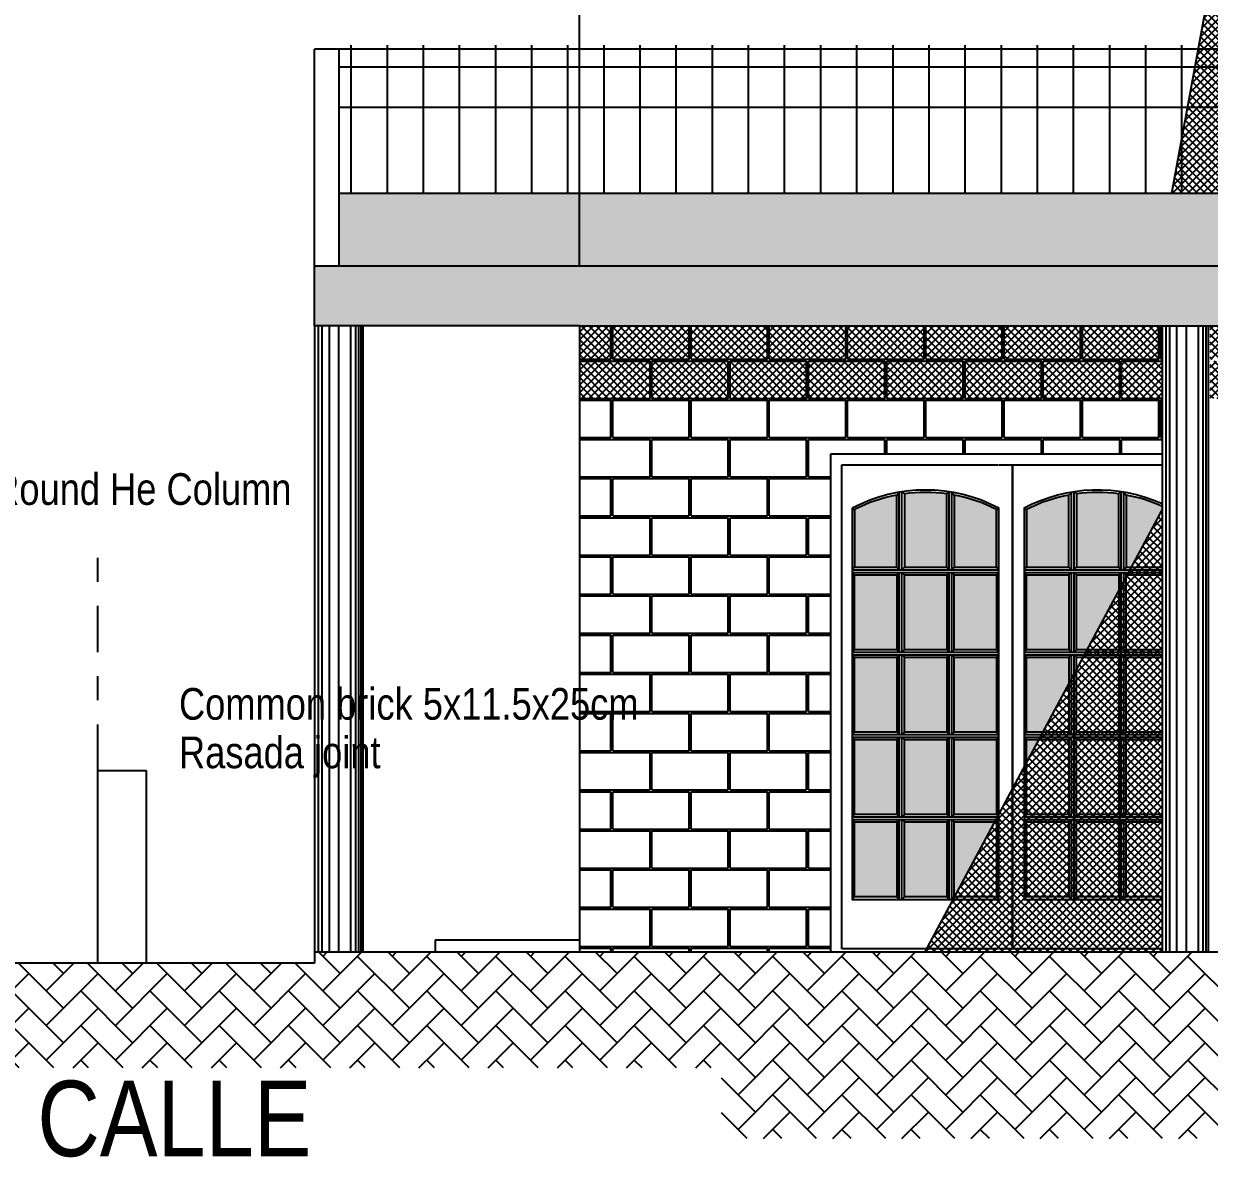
# Model space of a CAD drawing. Header units: millimetres. Extents: x 221 to 543, y -43 to 148.
# Drawn here: x 319.748 to 324.671, y 62.53 to 67.238 of the extents above; entities that cross this region are included whole.
import ezdxf
from ezdxf.enums import TextEntityAlignment as Align

# ---------------------------------------------------------------- set-up
doc = ezdxf.new("R2010")
doc.units = ezdxf.units.MM
doc.linetypes.add('ACAD_ISO04W100', pattern=[30, 24, -3, 0, -3])
for name, color, linetype in [('02', 2, 'Continuous'), ('10-SOLADOS', 15, 'Continuous'), ('13010100', 7, 'Continuous'), ('1301050', 3, 'Continuous'), ('MMADERA', 7, 'Continuous')]:
    doc.layers.add(name, color=color, linetype=linetype)
doc.styles.add('gardel', font='ARIALN.TTF')
doc.styles.add('NARROW', font='ARIALN.TTF')

msp = doc.modelspace()

# ---------------------------------------------------------------- hatches: boundary and pattern name
h = msp.add_hatch()
h.set_pattern_fill('ANSI37', color=252, scale=0.007, angle=90, style=0)
h.paths.add_polyline_path([(324.8058, 65.8368), (324.6756, 65.8368), (324.6756, 65.6819), (324.7228, 65.6819)])
h.paths.add_polyline_path([(324.8842, 65.983), (324.7949, 65.983), (324.7949, 65.8444), (324.8099, 65.8444)])
h.paths.add_polyline_path([(324.7873, 65.983), (324.6756, 65.983), (324.6756, 65.8444), (324.7873, 65.8444)])
h.paths.add_polyline_path([(325.1124, 65.983), (324.8842, 65.983), (324.8842, 65.8444), (325.1124, 65.8444)])
h.paths.add_polyline_path([(324.9498, 65.8368), (324.8842, 65.8368), (324.8842, 65.6819), (324.9498, 65.6819)])
h.paths.add_polyline_path([(325.2749, 65.8368), (324.9574, 65.8368), (324.9574, 65.6819), (325.2749, 65.6819)])
h.paths.add_polyline_path([(325.4375, 65.983), (325.12, 65.983), (325.12, 65.8444), (325.4375, 65.8444)])
h.paths.add_polyline_path([(325.6001, 65.8368), (325.2826, 65.8368), (325.2826, 65.6819), (325.6001, 65.6819)])
h.paths.add_polyline_path([(325.7626, 65.983), (325.4451, 65.983), (325.4451, 65.8444), (325.7626, 65.8444)])
h.paths.add_polyline_path([(325.9252, 65.8368), (325.6077, 65.8368), (325.6077, 65.6819), (325.9252, 65.6819)])
h.paths.add_polyline_path([(326.0877, 65.983), (325.7702, 65.983), (325.7702, 65.8444), (326.0877, 65.8444)])
h.paths.add_polyline_path([(326.2503, 65.8368), (325.9328, 65.8368), (325.9328, 65.6819), (326.2503, 65.6819)])
h.paths.add_polyline_path([(326.4129, 65.983), (326.0954, 65.983), (326.0954, 65.8444), (326.4129, 65.8444)])
h.paths.add_polyline_path([(326.5754, 65.8368), (326.2579, 65.8368), (326.2579, 65.6819), (326.5754, 65.6819)])
h.paths.add_polyline_path([(326.738, 65.983), (326.4205, 65.983), (326.4205, 65.8444), (326.738, 65.8444)])
h.paths.add_polyline_path([(326.9005, 65.8368), (326.583, 65.8368), (326.583, 65.6819), (326.9005, 65.6819)])
h.paths.add_polyline_path([(327.0631, 65.983), (326.7456, 65.983), (326.7456, 65.8444), (327.0631, 65.8444)])
h.paths.add_polyline_path([(327.2257, 65.8368), (326.9082, 65.8368), (326.9082, 65.6819), (327.2257, 65.6819)])
h.paths.add_polyline_path([(327.3882, 65.983), (327.0707, 65.983), (327.0707, 65.8444), (327.3882, 65.8444)])
h.paths.add_polyline_path([(327.5508, 65.8368), (327.2333, 65.8368), (327.2333, 65.6819), (327.5508, 65.6819)])
h.paths.add_polyline_path([(327.7133, 65.983), (327.3958, 65.983), (327.3958, 65.8444), (327.7133, 65.8444)])
h.paths.add_polyline_path([(327.8759, 65.8368), (327.5584, 65.8368), (327.5584, 65.6819), (327.8759, 65.6819)])
h.paths.add_polyline_path([(328.0385, 65.983), (327.721, 65.983), (327.721, 65.8444), (328.0385, 65.8444)])
h.paths.add_polyline_path([(328.201, 65.8368), (327.8835, 65.8368), (327.8835, 65.6819), (328.201, 65.6819)])
h.paths.add_polyline_path([(328.3636, 65.983), (328.0461, 65.983), (328.0461, 65.8444), (328.3636, 65.8444)])
h.paths.add_polyline_path([(328.5261, 65.8368), (328.2086, 65.8368), (328.2086, 65.6819), (328.5261, 65.6819)])
h.paths.add_polyline_path([(328.6887, 65.983), (328.3712, 65.983), (328.3712, 65.8444), (328.6887, 65.8444)])
h.paths.add_polyline_path([(328.8513, 65.8368), (328.5338, 65.8368), (328.5338, 65.6819), (328.8513, 65.6819)])
h.paths.add_polyline_path([(329.0138, 65.983), (328.6963, 65.983), (328.6963, 65.8444), (329.0138, 65.8444)])
h.paths.add_polyline_path([(329.1764, 65.8368), (328.8589, 65.8368), (328.8589, 65.6819), (329.1764, 65.6819)])
h.paths.add_polyline_path([(329.3389, 65.983), (329.0214, 65.983), (329.0214, 65.8444), (329.3389, 65.8444)])
h.paths.add_polyline_path([(329.5015, 65.8368), (329.184, 65.8368), (329.184, 65.6819), (329.5015, 65.6819)])
h.paths.add_polyline_path([(329.6641, 65.983), (329.3466, 65.983), (329.3466, 65.8444), (329.6641, 65.8444)])
h.paths.add_polyline_path([(329.8266, 65.8368), (329.5091, 65.8368), (329.5091, 65.6819), (329.8266, 65.6819)])
h.paths.add_polyline_path([(329.9892, 65.983), (329.6717, 65.983), (329.6717, 65.8444), (329.9892, 65.8444)])
h.paths.add_polyline_path([(330.1517, 65.8368), (329.8342, 65.8368), (329.8342, 65.6819), (330.1517, 65.6819)])
h.paths.add_polyline_path([(330.4769, 65.8368), (330.1594, 65.8368), (330.1594, 65.6819), (330.4769, 65.6819)])
h.paths.add_polyline_path([(330.3143, 65.983), (329.9968, 65.983), (329.9968, 65.8444), (330.3143, 65.8444)])
h.paths.add_polyline_path([(330.6394, 65.983), (330.3219, 65.983), (330.3219, 65.8444), (330.6394, 65.8444)])
h.paths.add_polyline_path([(330.802, 65.8368), (330.4845, 65.8368), (330.4845, 65.6819), (330.802, 65.6819)])
h.paths.add_polyline_path([(330.8749, 65.8368), (330.8096, 65.8368), (330.8096, 65.6819), (330.8749, 65.6819)])
h.paths.add_polyline_path([(330.8749, 65.983), (330.647, 65.983), (330.647, 65.8444), (330.8749, 65.8444)])
h.paths.add_polyline_path([(322.5114, 65.983), (322.1939, 65.983), (322.1939, 65.8444), (322.5114, 65.8444)])
h.paths.add_polyline_path([(322.674, 65.8368), (322.3565, 65.8368), (322.3565, 65.6819), (322.674, 65.6819)])
h.paths.add_polyline_path([(322.8365, 65.983), (322.519, 65.983), (322.519, 65.8444), (322.8365, 65.8444)])
h.paths.add_polyline_path([(322.1863, 65.983), (322.0558, 65.983), (322.0558, 65.8444), (322.1863, 65.8444)])
h.paths.add_polyline_path([(322.3489, 65.8368), (322.0558, 65.8368), (322.0558, 65.6819), (322.3489, 65.6819)])
h.paths.add_polyline_path([(322.9991, 65.8368), (322.6816, 65.8368), (322.6816, 65.6819), (322.9991, 65.6819)])
h.paths.add_polyline_path([(323.1617, 65.983), (322.8442, 65.983), (322.8442, 65.8444), (323.1617, 65.8444)])
h.paths.add_polyline_path([(323.3242, 65.8368), (323.0067, 65.8368), (323.0067, 65.6819), (323.3242, 65.6819)])
h.paths.add_polyline_path([(323.4868, 65.983), (323.1693, 65.983), (323.1693, 65.8444), (323.4868, 65.8444)])
h.paths.add_polyline_path([(323.6493, 65.8368), (323.3318, 65.8368), (323.3318, 65.6819), (323.6493, 65.6819)])
h.paths.add_polyline_path([(323.8119, 65.983), (323.4944, 65.983), (323.4944, 65.8444), (323.8119, 65.8444)])
h.paths.add_polyline_path([(323.9745, 65.8368), (323.657, 65.8368), (323.657, 65.6819), (323.9745, 65.6819)])
h.paths.add_polyline_path([(324.137, 65.983), (323.8195, 65.983), (323.8195, 65.8444), (324.137, 65.8444)])
h.paths.add_polyline_path([(324.2996, 65.8368), (323.9821, 65.8368), (323.9821, 65.6819), (324.2996, 65.6819)])
h.paths.add_polyline_path([(324.4621, 65.983), (324.1446, 65.983), (324.1446, 65.8444), (324.4621, 65.8444)])
h.paths.add_polyline_path([(324.4756, 65.8368), (324.3072, 65.8368), (324.3072, 65.6819), (324.4756, 65.6819)])
h.paths.add_polyline_path([(328.3131, 68.733), (328.2432, 68.733, -0.489043), (328.1549, 68.733), (328.0457, 68.733, -0.489043), (327.9573, 68.733), (327.8481, 68.733, -0.489043), (327.7597, 68.733), (327.6505, 68.733, -0.347314), (327.5831, 68.7164), (327.5831, 68.5791), (327.5131, 68.5791), (327.5131, 68.733), (327.4529, 68.733, -0.489043), (327.3645, 68.733), (327.2553, 68.733, -0.489043), (327.1669, 68.733), (327.0577, 68.733, -0.489043), (326.9693, 68.733), (326.8601, 68.733, -0.40425), (326.7831, 68.7221), (326.7831, 68.5791), (326.7131, 68.5791), (326.7131, 68.733), (326.6625, 68.733, -0.489043), (326.5741, 68.733), (326.4649, 68.733, -0.489043), (326.3765, 68.733), (326.2673, 68.733, -0.489043), (326.179, 68.733), (326.0698, 68.733, -0.460673), (325.9847, 68.7291), (325.9831, 68.7291), (325.9831, 68.5791), (325.9131, 68.5791), (325.9131, 68.733), (325.8722, 68.733, -0.489043), (325.7838, 68.733), (325.6746, 68.733, -0.489043), (325.5862, 68.733), (325.477, 68.733, -0.489043), (325.3886, 68.733), (325.2794, 68.733, -0.489043), (325.191, 68.733), (325.1831, 68.733), (325.1831, 68.5791), (325.1131, 68.5791), (325.1131, 68.733), (325.0818, 68.733, -0.489043), (324.9934, 68.733), (324.8842, 68.733), (324.8842, 68.5396), (331.1092, 68.5396), (331.1092, 68.733), (331.0095, 68.733, -0.489043), (330.9211, 68.733), (330.8119, 68.733, -0.159337), (330.7831, 68.7136), (330.7831, 68.5791), (330.7131, 68.5791), (330.7131, 68.733), (330.6143, 68.733, -0.489043), (330.5259, 68.733), (330.4167, 68.733, -0.489043), (330.3283, 68.733), (330.2191, 68.733, -0.489043), (330.1308, 68.733), (330.0216, 68.733, -0.204681), (329.9831, 68.7117), (329.9831, 68.5791), (329.9131, 68.5791), (329.9131, 68.733), (329.824, 68.733, -0.489043), (329.7356, 68.733), (329.6264, 68.733, -0.489043), (329.538, 68.733), (329.4288, 68.733, -0.489043), (329.3404, 68.733), (329.2312, 68.733, -0.250013), (329.1831, 68.7115), (329.1831, 68.5791), (329.1131, 68.5791), (329.1131, 68.733), (329.0336, 68.733, -0.489043), (328.9452, 68.733), (328.836, 68.733, -0.489043), (328.7476, 68.733), (328.6384, 68.733, -0.489043), (328.55, 68.733), (328.4408, 68.733, -0.296916), (328.3831, 68.7131), (328.3831, 68.5791), (328.3131, 68.5791)])
h.paths.add_polyline_path([(324.4572, 68.7291), (324.4663, 68.733), (324.3798, 68.733, -0.489043), (324.2914, 68.733), (324.1822, 68.733, -0.385294), (324.1082, 68.72), (323.7814, 68.5791), (323.7114, 68.5791), (323.7114, 68.7211, -0.078518), (323.6987, 68.733), (323.5895, 68.733, -0.489043), (323.5011, 68.733), (323.3919, 68.733, -0.408613), (323.3142, 68.7226), (322.9814, 68.5791), (322.9114, 68.5791), (322.9114, 68.7294, -0.021484), (322.9083, 68.733), (322.7991, 68.733, -0.489043), (322.7107, 68.733), (322.6015, 68.733, -0.431258), (322.5205, 68.7253), (322.1814, 68.5791), (322.1114, 68.5791), (322.1114, 68.7291), (322.1182, 68.732, 0.004701), (322.118, 68.733), (322.0558, 68.733), (322.0558, 68.5396), (324.8842, 68.5396), (324.8842, 68.733), (324.5272, 68.5791), (324.4572, 68.5791)])
h.paths.add_polyline_path([(324.8842, 68.5396), (324.6253, 67.133), (324.8842, 67.133)])
h.paths.add_polyline_path([(324.7079, 67.133), (324.6253, 67.133), (324.6116, 67.0586), (324.7079, 67.0586)])
h.paths.add_polyline_path([(324.8579, 67.133), (324.7079, 67.133), (324.7079, 67.0586), (324.8579, 67.0586)])
h.paths.add_polyline_path([(324.8842, 67.133), (324.8579, 67.133), (324.8579, 67.0586), (324.8842, 67.0586)])
h.paths.add_polyline_path([(324.8842, 67.0586), (324.8579, 67.0586), (324.8579, 66.8911), (324.8842, 66.8911)])
h.paths.add_polyline_path([(324.8579, 67.0586), (324.7079, 67.0586), (324.7079, 66.8911), (324.8579, 66.8911)])
h.paths.add_polyline_path([(324.7079, 67.0586), (324.6116, 67.0586), (324.5808, 66.8911), (324.7079, 66.8911)])
h.paths.add_polyline_path([(324.7079, 66.8911), (324.5808, 66.8911), (324.5579, 66.7668), (324.5579, 66.533), (324.7079, 66.533)])
h.paths.add_polyline_path([(324.5579, 66.7668), (324.5149, 66.533), (324.5579, 66.533)])
h.paths.add_polyline_path([(324.8579, 66.8911), (324.7079, 66.8911), (324.7079, 66.533), (324.8579, 66.533)])
h.paths.add_polyline_path([(324.8842, 66.8911), (324.8579, 66.8911), (324.8579, 66.533), (324.8842, 66.533)])
h = msp.add_hatch()
h.set_pattern_fill('AR-SAND', color=252, scale=0.002, style=0)
h.paths.add_polyline_path([(322.0558, 66.233), (322.0558, 66.533), (321.0558, 66.533), (321.0558, 66.233)])
h.paths.add_polyline_path([(324.8842, 66.533), (324.8842, 66.233), (331.0092, 66.233), (331.0092, 66.533)])
h.paths.add_polyline_path([(322.0558, 66.533), (322.0558, 66.233), (324.8842, 66.233), (324.8842, 66.533)])
h = msp.add_hatch()
h.set_pattern_fill('AR-CONC', color=252, scale=0.002, style=0)
h.set_pattern_definition([(50, (40.3093, -6.74146), (0.36436934, -0.03187817), [0.0381, -0.4191]), (355, (40.3093, -6.74146), (-0.07048565, 0.3821133), [0.03048, -0.33528]), (100.451, (40.33966, -6.74412), (0.293885, 0.35023338), [0.03238, -0.35618]), (46.1842, (40.3093, -6.63986), (0.5421581, -0.08408466), [0.05715, -0.62865]), (96.6356, (40.35447, -6.64687), (0.4748085, 0.4948511), [0.04857, -0.53427]), (351.184, (40.3093, -6.63986), (0.4748092, 0.4948502), [0.04572, -0.50292]), (21, (40.3601, -6.66526), (0.30322976, -0.20453104), [0.0381, -0.4191]), (326, (40.3601, -6.66526), (0.12360406, 0.36837593), [0.03048, -0.33528]), (71.4514, (40.38536, -6.6823), (0.426833, 0.1638457), [0.03238, -0.35618]), (37.5, (40.30929, -6.74146), (0.006177207, 0.16911008), [0, -0.331216, 0, -0.34036, 0, -0.33655]), (7.5, (40.3093, -6.74146), (0.13363933, 0.20036115), [0, -0.194056, 0, -0.323596, 0, -0.12827]), (327.5, (40.19601, -6.74146), (0.27118119, -0.01145749), [0, -0.127, 0, -0.39624, 0, -0.52578]), (317.5, (40.1452, -6.74146), (0.29625836, 0.05085298), [0, -0.1651, 0, -0.263144, 0, -0.37338])])
h.paths.add_polyline_path([(320.9558, 66.233), (320.9558, 65.983), (321.1558, 65.983), (322.0558, 65.983), (331.1092, 65.983), (331.1092, 66.233)])
h = msp.add_hatch(color=253)
h.paths.add_polyline_path([(323.78, 63.9235), (323.612, 63.9235), (323.612, 63.6115), (323.6128, 63.6115)])
h.paths.add_polyline_path([(323.9634, 64.2655), (323.9126, 64.2655), (323.9126, 64.1708)])
h.paths.add_polyline_path([(323.374, 63.9235), (323.198, 63.9235), (323.198, 63.6115), (323.374, 63.6115)])
h.paths.add_polyline_path([(323.581, 63.9235), (323.405, 63.9235), (323.405, 63.6115), (323.581, 63.6115)])
h.paths.add_polyline_path([(323.788, 64.2655), (323.612, 64.2655), (323.612, 63.9545), (323.788, 63.9545)])
h.paths.add_polyline_path([(323.581, 64.2655), (323.405, 64.2655), (323.405, 63.9545), (323.581, 63.9545)])
h.paths.add_polyline_path([(323.374, 64.2655), (323.198, 64.2655), (323.198, 63.9545), (323.374, 63.9545)])
h.paths.add_polyline_path([(323.374, 64.6075), (323.198, 64.6075), (323.198, 64.2965), (323.374, 64.2965)])
h.paths.add_polyline_path([(323.581, 64.6075), (323.405, 64.6075), (323.405, 64.2965), (323.581, 64.2965)])
h.paths.add_polyline_path([(323.788, 64.6075), (323.612, 64.6075), (323.612, 64.2965), (323.788, 64.2965)])
h.paths.add_polyline_path([(323.788, 64.9495), (323.612, 64.9495), (323.612, 64.6385), (323.788, 64.6385)])
h.paths.add_polyline_path([(323.581, 64.9495), (323.405, 64.9495), (323.405, 64.6385), (323.581, 64.6385)])
h.paths.add_polyline_path([(323.374, 64.9495), (323.198, 64.9495), (323.198, 64.6385), (323.374, 64.6385)])
h.paths.add_polyline_path([(323.374, 65.2805, 0.071864), (323.198, 65.2207), (323.198, 64.9805), (323.374, 64.9805)])
h.paths.add_polyline_path([(323.581, 65.2855, 0.068005), (323.405, 65.2855), (323.405, 64.9805), (323.581, 64.9805)])
h.paths.add_polyline_path([(323.788, 65.2207, 0.071864), (323.612, 65.2805), (323.612, 64.9805), (323.788, 64.9805)])
h.paths.add_polyline_path([(324.0886, 65.2805, 0.071864), (323.9126, 65.2207), (323.9126, 64.9805), (324.0886, 64.9805)])
h.paths.add_polyline_path([(324.2956, 65.2855, 0.068005), (324.1196, 65.2855), (324.1196, 64.9805), (324.2956, 64.9805)])
h.paths.add_polyline_path([(324.4756, 65.221), (324.4756, 65.2337, 0.060302), (324.3266, 65.2805), (324.3266, 64.9805), (324.3467, 64.9805)])
h.paths.add_polyline_path([(324.2956, 64.8852), (324.2956, 64.9495), (324.1196, 64.9495), (324.1196, 64.6385), (324.1634, 64.6385)])
h.paths.add_polyline_path([(324.0886, 64.9495), (323.9126, 64.9495), (323.9126, 64.6385), (324.0886, 64.6385)])
h.paths.add_polyline_path([(324.0886, 64.4991), (324.0886, 64.6075), (323.9126, 64.6075), (323.9126, 64.2965), (323.98, 64.2965)])
h.paths.add_polyline_path([(325.7783, 65.3715), (325.5815, 65.3715), (325.5815, 64.4865), (325.7783, 64.4865)])
h.paths.add_polyline_path([(326.9352, 65.4004), (325.9727, 65.4004), (325.9727, 64.4576), (326.9352, 64.4576)])
h.paths.add_polyline_path([(327.3217, 65.3715), (327.0579, 65.3715), (327.0579, 64.4865), (327.3217, 64.4865)])
h = msp.add_hatch()
h.set_pattern_fill('AR-HBONE', color=252, scale=0.001, style=0)
h.paths.add_polyline_path([(321.4508, 63.383), (320.9558, 63.383), (320.9558, 63.3363), (320.0558, 63.3363), (319.3335, 63.3363), (319.3335, 62.9016), (321.4508, 62.9016)])
h = msp.add_hatch()
h.set_pattern_fill('AR-HBONE', color=252, scale=0.001, style=0)
h.paths.add_polyline_path([(325.5295, 63.383), (321.4508, 63.383), (321.4508, 62.9016), (322.6458, 62.9016), (322.6458, 62.6082), (325.5295, 62.6082)])

# ---------------------------------------------------------------- linework, layer by layer
for p, q in [((322.0558, 66.233), (322.0558, 68.733)), ((324.8842, 67.133), (322.0558, 67.133)), ((324.8842, 66.533), (322.0558, 66.533)), ((320.9558, 63.383), (320.9558, 63.3363))]:
    msp.add_line(p, q)
at = {"color": 252}
for p, q in [((324.8842, 68.5396), (324.5149, 66.533)), ((322.0558, 67.133), (321.0558, 67.133)), ((322.0558, 66.533), (321.0558, 66.533)), ((320.9707, 65.983), (320.9707, 63.383)), ((320.9857, 65.983), (320.9857, 63.383)), ((321.0156, 65.983), (321.0156, 63.383)), ((321.0555, 65.983), (321.0555, 63.383)), ((321.1054, 65.983), (321.1054, 63.383)), ((321.1253, 65.983), (321.1253, 63.383)), ((321.1376, 65.983), (321.1376, 63.383)), ((321.1474, 65.983), (321.1474, 63.383)), ((324.4906, 65.983), (324.4906, 63.383)), ((324.5056, 65.983), (324.5056, 63.383)), ((324.5355, 65.983), (324.5355, 63.383)), ((324.5754, 65.983), (324.5754, 63.383)), ((324.6252, 65.983), (324.6252, 63.383)), ((324.6452, 65.983), (324.6452, 63.383)), ((324.6575, 65.983), (324.6575, 63.383)), ((324.6673, 65.983), (324.6673, 63.383)), ((324.4756, 65.221), (323.4903, 63.383)), ((324.4756, 65.1742), (324.4593, 65.1905)), ((324.4679, 65.2065), (324.4756, 65.2142)), ((324.4756, 65.2056), (324.4703, 65.2109)), ((324.3952, 65.0709), (324.4756, 65.1514)), ((324.4315, 65.1387), (324.4756, 65.1828)), ((324.4756, 65.1113), (324.4374, 65.1496)), ((324.4756, 65.1427), (324.4483, 65.17)), ((324.3589, 65.0032), (324.4756, 65.1199)), ((324.4756, 65.0484), (324.4154, 65.1086)), ((324.4756, 65.0799), (324.4264, 65.1291)), ((324.2862, 64.8677), (324.4756, 65.0571)), ((324.3226, 64.9354), (324.4756, 65.0885)), ((324.4756, 64.9541), (324.3825, 65.0473)), ((324.4756, 64.9856), (324.3935, 65.0677)), ((324.4756, 65.017), (324.4045, 65.0882)), ((324.2136, 64.7322), (324.4756, 64.9942)), ((324.2499, 64.7999), (324.4756, 65.0257)), ((324.4756, 64.8913), (324.3606, 65.0063)), ((324.4756, 64.9227), (324.3715, 65.0268)), ((324.1772, 64.6644), (324.4756, 64.9628)), ((324.4756, 64.797), (324.3277, 64.945)), ((324.4756, 64.8284), (324.3386, 64.9654)), ((324.4756, 64.8598), (324.3496, 64.9859)), ((324.1046, 64.5289), (324.4756, 64.8999)), ((324.1409, 64.5966), (324.4756, 64.9314)), ((324.4756, 64.7341), (324.3057, 64.904)), ((324.4756, 64.7656), (324.3167, 64.9245)), ((324.0683, 64.4611), (324.4756, 64.8685)), ((324.4756, 64.6713), (324.2838, 64.8631)), ((324.4756, 64.7027), (324.2948, 64.8836)), ((323.9956, 64.3256), (324.4756, 64.8056)), ((324.0319, 64.3934), (324.4756, 64.8371)), ((324.4756, 64.577), (324.2509, 64.8017)), ((324.4756, 64.6084), (324.2618, 64.8222)), ((324.4756, 64.6398), (324.2728, 64.8427)), ((323.9593, 64.2578), (324.4756, 64.7742)), ((324.4756, 64.5141), (324.2289, 64.7608)), ((324.4756, 64.5455), (324.2399, 64.7813)), ((323.8866, 64.1223), (324.4756, 64.7113)), ((323.923, 64.1901), (324.4756, 64.7428)), ((324.4756, 64.4198), (324.196, 64.6994)), ((324.4756, 64.4512), (324.207, 64.7199)), ((324.4756, 64.4827), (324.218, 64.7403)), ((323.8503, 64.0546), (324.4756, 64.6799)), ((324.4756, 64.3569), (324.1741, 64.6585)), ((324.4756, 64.3884), (324.1851, 64.679)), ((323.7776, 63.919), (324.4756, 64.617)), ((323.814, 63.9868), (324.4756, 64.6485)), ((324.4756, 64.2941), (324.1521, 64.6176)), ((324.4756, 64.3255), (324.1631, 64.638)), ((323.705, 63.7835), (324.4756, 64.5542)), ((323.7413, 63.8513), (324.4756, 64.5856)), ((324.4756, 64.1998), (324.1192, 64.5562)), ((324.4756, 64.2312), (324.1302, 64.5767)), ((324.4756, 64.2627), (324.1412, 64.5971)), ((323.6687, 63.7158), (324.4756, 64.5228)), ((324.4756, 64.1369), (324.0973, 64.5153)), ((324.4756, 64.1684), (324.1083, 64.5357)), ((323.596, 63.5802), (324.4756, 64.4599)), ((323.6323, 63.648), (324.4756, 64.4913)), ((324.4756, 64.0426), (324.0644, 64.4539)), ((324.4756, 64.0741), (324.0754, 64.4744)), ((324.4756, 64.1055), (324.0863, 64.4948)), ((323.5597, 63.5125), (324.4756, 64.4285)), ((324.4756, 63.9798), (324.0425, 64.413)), ((324.4756, 64.0112), (324.0534, 64.4334)), ((323.4931, 63.383), (324.4756, 64.3656)), ((323.5233, 63.4447), (324.4756, 64.397)), ((324.4756, 63.9169), (324.0205, 64.372)), ((324.4756, 63.9483), (324.0315, 64.3925)), ((323.5245, 63.383), (324.4756, 64.3342)), ((324.4756, 63.8226), (323.9876, 64.3107)), ((324.4756, 63.8541), (323.9986, 64.3311)), ((324.4756, 63.8855), (324.0095, 64.3516)), ((323.5559, 63.383), (324.4756, 64.3027)), ((323.5874, 63.383), (324.4756, 64.2713)), ((324.4756, 63.7598), (323.9657, 64.2697)), ((324.4756, 63.7912), (323.9766, 64.2902)), ((323.6188, 63.383), (324.4756, 64.2399)), ((323.6502, 63.383), (324.4756, 64.2084)), ((324.4756, 63.6655), (323.9328, 64.2084)), ((324.4756, 63.6969), (323.9437, 64.2288)), ((324.4756, 63.7283), (323.9547, 64.2493)), ((323.6816, 63.383), (324.4756, 64.177)), ((324.4756, 63.6026), (323.9108, 64.1674)), ((324.4756, 63.634), (323.9218, 64.1879)), ((323.7131, 63.383), (324.4756, 64.1456)), ((323.7445, 63.383), (324.4756, 64.1142)), ((324.4756, 63.5397), (323.8889, 64.1265)), ((324.4756, 63.5712), (323.8998, 64.147)), ((323.7759, 63.383), (324.4756, 64.0827)), ((324.4756, 63.4455), (323.856, 64.0651)), ((324.4756, 63.4769), (323.8669, 64.0856)), ((324.4756, 63.5083), (323.8779, 64.1061)), ((323.8074, 63.383), (324.4756, 64.0513)), ((324.4752, 63.383), (323.834, 64.0242)), ((323.8388, 63.383), (324.4756, 64.0199)), ((324.4756, 63.414), (323.845, 64.0447)), ((324.3809, 63.383), (323.8011, 63.9628)), ((324.4124, 63.383), (323.8121, 63.9833)), ((324.4438, 63.383), (323.8231, 64.0038)), ((323.8702, 63.383), (324.4756, 63.9884)), ((324.3181, 63.383), (323.7792, 63.9219)), ((324.3495, 63.383), (323.7901, 63.9424)), ((323.9017, 63.383), (324.4756, 63.957)), ((323.9331, 63.383), (324.4756, 63.9256)), ((324.2552, 63.383), (323.7572, 63.881)), ((324.2866, 63.383), (323.7682, 63.9014)), ((323.9645, 63.383), (324.4756, 63.8941)), ((323.996, 63.383), (324.4756, 63.8627)), ((324.1609, 63.383), (323.7243, 63.8196)), ((324.1923, 63.383), (323.7353, 63.8401)), ((324.2238, 63.383), (323.7463, 63.8605)), ((324.0274, 63.383), (324.4756, 63.8313)), ((324.098, 63.383), (323.7024, 63.7787)), ((324.1295, 63.383), (323.7134, 63.7991)), ((324.0588, 63.383), (324.4756, 63.7998)), ((324.0902, 63.383), (324.4756, 63.7684)), ((324.0038, 63.383), (323.6695, 63.7173)), ((324.0352, 63.383), (323.6804, 63.7378)), ((324.0666, 63.383), (323.6914, 63.7582)), ((324.1217, 63.383), (324.4756, 63.737)), ((323.9409, 63.383), (323.6475, 63.6764)), ((323.9723, 63.383), (323.6585, 63.6968)), ((324.1531, 63.383), (324.4756, 63.7056)), ((324.1845, 63.383), (324.4756, 63.6741)), ((323.8466, 63.383), (323.6146, 63.615)), ((323.878, 63.383), (323.6256, 63.6355)), ((323.9095, 63.383), (323.6366, 63.6559)), ((324.216, 63.383), (324.4756, 63.6427)), ((323.7837, 63.383), (323.5927, 63.5741)), ((323.8152, 63.383), (323.6037, 63.5945)), ((324.2474, 63.383), (324.4756, 63.6113)), ((324.2788, 63.383), (324.4756, 63.5798)), ((323.7209, 63.383), (323.5707, 63.5331)), ((323.7523, 63.383), (323.5817, 63.5536)), ((324.3103, 63.383), (324.4756, 63.5484)), ((324.3417, 63.383), (324.4756, 63.517)), ((323.6266, 63.383), (323.5378, 63.4718)), ((323.658, 63.383), (323.5488, 63.4922)), ((323.6894, 63.383), (323.5598, 63.5127)), ((324.3731, 63.383), (324.4756, 63.4855)), ((323.5637, 63.383), (323.5159, 63.4308)), ((323.5951, 63.383), (323.5269, 63.4513)), ((324.4046, 63.383), (324.4756, 63.4541)), ((324.436, 63.383), (324.4756, 63.4227)), ((323.5009, 63.383), (323.494, 63.3899)), ((323.5323, 63.383), (323.5049, 63.4104)), ((324.4674, 63.383), (324.4756, 63.3912))]:
    msp.add_line(p, q, dxfattribs=at)
at = {"color": 4}
for p, q in [((320.9558, 66.233), (320.9558, 67.133)), ((321.0558, 67.133), (320.9558, 67.133)), ((321.0558, 67.133), (321.0558, 66.233)), ((321.0558, 67.0586), (322.0558, 67.0586)), ((322.0558, 67.0586), (331.0092, 67.0586)), ((321.0558, 66.8911), (322.0558, 66.8911)), ((322.0558, 66.8911), (331.0092, 66.8911)), ((322.0558, 65.983), (322.0558, 63.383))]:
    msp.add_line(p, q, dxfattribs=at)
at = {"color": 2}
for p, q in [((321.1079, 66.533), (321.1079, 67.1493)), ((321.2579, 66.533), (321.2579, 67.1493)), ((321.4079, 66.533), (321.4079, 67.1493)), ((321.5579, 66.533), (321.5579, 67.1493)), ((321.7079, 66.533), (321.7079, 67.1493)), ((321.8579, 66.533), (321.8579, 67.1493)), ((322.0079, 66.533), (322.0079, 67.1493)), ((322.1579, 66.533), (322.1579, 67.1493)), ((322.3079, 66.533), (322.3079, 67.1493)), ((322.4579, 66.533), (322.4579, 67.1493)), ((322.6079, 66.533), (322.6079, 67.1493)), ((322.7579, 66.533), (322.7579, 67.1493)), ((322.9079, 66.533), (322.9079, 67.1493)), ((323.0579, 66.533), (323.0579, 67.1493)), ((323.2079, 66.533), (323.2079, 67.1493)), ((323.3579, 66.533), (323.3579, 67.1493)), ((323.5079, 66.533), (323.5079, 67.1493)), ((323.6579, 66.533), (323.6579, 67.1493)), ((323.8079, 66.533), (323.8079, 67.1493)), ((323.9579, 66.533), (323.9579, 67.1493)), ((324.1079, 66.533), (324.1079, 67.1493)), ((324.2579, 66.533), (324.2579, 67.1493)), ((324.4079, 66.533), (324.4079, 67.1493)), ((324.5579, 66.533), (324.5579, 67.1493)), ((321.4558, 63.433), (321.4558, 63.383)), ((321.4558, 63.433), (322.0558, 63.433))]:
    msp.add_line(p, q, dxfattribs=at)
at = {"color": 251}
for p, q in [((322.1863, 65.8444), (322.1863, 65.983)), ((322.1939, 65.8444), (322.1939, 65.983)), ((322.5114, 65.8444), (322.5114, 65.983)), ((322.519, 65.8444), (322.519, 65.983)), ((322.8365, 65.8444), (322.8365, 65.983)), ((322.8442, 65.8444), (322.8442, 65.983)), ((323.1617, 65.8444), (323.1617, 65.983)), ((323.1693, 65.8444), (323.1693, 65.983)), ((323.4868, 65.8444), (323.4868, 65.983)), ((323.4944, 65.8444), (323.4944, 65.983)), ((323.8119, 65.8444), (323.8119, 65.983)), ((323.8195, 65.8444), (323.8195, 65.983)), ((324.137, 65.8444), (324.137, 65.983)), ((324.1446, 65.8444), (324.1446, 65.983)), ((324.4621, 65.8444), (324.4621, 65.983)), ((324.4698, 65.8444), (324.4698, 65.983)), ((322.0558, 65.8444), (322.1863, 65.8444)), ((322.0558, 65.8368), (322.3489, 65.8368)), ((322.1939, 65.8444), (322.5114, 65.8444)), ((322.3489, 65.6819), (322.3489, 65.8368)), ((322.3565, 65.8368), (322.674, 65.8368)), ((322.3565, 65.6819), (322.3565, 65.8368)), ((322.519, 65.8444), (322.8365, 65.8444)), ((322.674, 65.6819), (322.674, 65.8368)), ((322.6816, 65.8368), (322.9991, 65.8368)), ((322.6816, 65.6819), (322.6816, 65.8368)), ((322.8442, 65.8444), (323.1617, 65.8444)), ((322.9991, 65.6819), (322.9991, 65.8368)), ((323.0067, 65.8368), (323.3242, 65.8368)), ((323.0067, 65.6819), (323.0067, 65.8368)), ((323.1693, 65.8444), (323.4868, 65.8444)), ((323.3242, 65.6819), (323.3242, 65.8368)), ((323.3318, 65.8368), (323.6493, 65.8368)), ((323.3318, 65.6819), (323.3318, 65.8368)), ((323.4944, 65.8444), (323.8119, 65.8444)), ((323.6493, 65.6819), (323.6493, 65.8368)), ((323.657, 65.8368), (323.9745, 65.8368)), ((323.657, 65.6819), (323.657, 65.8368)), ((323.8195, 65.8444), (324.137, 65.8444)), ((323.9745, 65.6819), (323.9745, 65.8368)), ((323.9821, 65.8368), (324.2996, 65.8368)), ((323.9821, 65.6819), (323.9821, 65.8368)), ((324.1446, 65.8444), (324.4621, 65.8444)), ((324.2996, 65.6819), (324.2996, 65.8368)), ((324.3072, 65.8368), (324.4756, 65.8368)), ((324.3072, 65.6819), (324.3072, 65.8368)), ((324.4698, 65.8444), (324.4756, 65.8444)), ((322.0558, 65.6819), (322.3489, 65.6819)), ((322.0558, 65.6742), (322.1863, 65.6742)), ((322.1863, 65.5193), (322.1863, 65.6742)), ((322.1939, 65.6742), (322.5114, 65.6742)), ((322.1939, 65.5193), (322.1939, 65.6742)), ((322.3565, 65.6819), (322.674, 65.6819)), ((322.5114, 65.5193), (322.5114, 65.6742)), ((322.519, 65.6742), (322.8365, 65.6742)), ((322.519, 65.5193), (322.519, 65.6742)), ((322.6816, 65.6819), (322.9991, 65.6819)), ((322.8365, 65.5193), (322.8365, 65.6742)), ((322.8442, 65.6742), (323.1617, 65.6742)), ((322.8442, 65.5193), (322.8442, 65.6742)), ((323.0067, 65.6819), (323.3242, 65.6819)), ((323.1617, 65.5193), (323.1617, 65.6742)), ((323.1693, 65.6742), (323.4868, 65.6742)), ((323.1693, 65.5193), (323.1693, 65.6742)), ((323.3318, 65.6819), (323.6493, 65.6819)), ((323.4868, 65.5193), (323.4868, 65.6742)), ((323.4944, 65.6742), (323.8119, 65.6742)), ((323.4944, 65.5193), (323.4944, 65.6742)), ((323.657, 65.6819), (323.9745, 65.6819)), ((323.8119, 65.5193), (323.8119, 65.6742)), ((323.8195, 65.6742), (324.137, 65.6742)), ((323.8195, 65.5193), (323.8195, 65.6742)), ((323.9821, 65.6819), (324.2996, 65.6819)), ((324.137, 65.5193), (324.137, 65.6742)), ((324.1446, 65.6742), (324.4621, 65.6742)), ((324.1446, 65.5193), (324.1446, 65.6742)), ((324.3072, 65.6819), (324.4756, 65.6819)), ((324.4621, 65.5193), (324.4621, 65.6742)), ((324.4698, 65.6742), (324.4756, 65.6742)), ((324.4698, 65.5193), (324.4698, 65.6742)), ((322.0558, 65.5193), (322.1863, 65.5193)), ((322.0558, 65.5117), (322.3489, 65.5117)), ((322.1939, 65.5193), (322.5114, 65.5193)), ((322.3489, 65.3567), (322.3489, 65.5117)), ((322.3565, 65.5117), (322.674, 65.5117)), ((322.3565, 65.3567), (322.3565, 65.5117)), ((322.519, 65.5193), (322.8365, 65.5193)), ((322.674, 65.3567), (322.674, 65.5117)), ((322.6816, 65.5117), (322.9991, 65.5117)), ((322.6816, 65.3567), (322.6816, 65.5117)), ((322.8442, 65.5193), (323.1617, 65.5193)), ((322.9991, 65.3567), (322.9991, 65.5117)), ((323.0067, 65.5117), (323.3242, 65.5117)), ((323.0067, 65.3567), (323.0067, 65.5117)), ((323.1693, 65.5193), (323.4868, 65.5193)), ((323.3242, 65.452), (323.3242, 65.5117)), ((323.3318, 65.5117), (323.6493, 65.5117)), ((323.3318, 65.452), (323.3318, 65.5117)), ((323.4944, 65.5193), (323.8119, 65.5193)), ((323.6493, 65.452), (323.6493, 65.5117)), ((323.657, 65.5117), (323.9745, 65.5117)), ((323.657, 65.452), (323.657, 65.5117)), ((323.8195, 65.5193), (324.137, 65.5193)), ((323.9745, 65.452), (323.9745, 65.5117)), ((323.9821, 65.5117), (324.2996, 65.5117)), ((323.9821, 65.452), (323.9821, 65.5117)), ((324.1446, 65.5193), (324.4621, 65.5193)), ((324.2996, 65.452), (324.2996, 65.5117)), ((324.3072, 65.5117), (324.4756, 65.5117)), ((324.3072, 65.452), (324.3072, 65.5117)), ((324.4698, 65.5193), (324.4756, 65.5193)), ((322.0558, 65.3567), (322.3489, 65.3567)), ((322.0558, 65.3491), (322.1863, 65.3491)), ((322.1863, 65.1942), (322.1863, 65.3491)), ((322.1939, 65.3491), (322.5114, 65.3491)), ((322.1939, 65.1942), (322.1939, 65.3491)), ((322.3565, 65.3567), (322.674, 65.3567)), ((322.5114, 65.1942), (322.5114, 65.3491)), ((322.519, 65.3491), (322.8365, 65.3491)), ((322.519, 65.1942), (322.519, 65.3491)), ((322.6816, 65.3567), (322.9991, 65.3567)), ((322.8365, 65.1942), (322.8365, 65.3491)), ((322.8442, 65.3491), (323.1001, 65.3491)), ((322.8442, 65.1942), (322.8442, 65.3491)), ((323.0067, 65.3567), (323.1001, 65.3567)), ((322.0558, 65.1942), (322.1863, 65.1942)), ((322.1939, 65.1942), (322.5114, 65.1942)), ((322.519, 65.1942), (322.8365, 65.1942)), ((322.8442, 65.1942), (323.1001, 65.1942)), ((322.0558, 65.1866), (322.3489, 65.1866)), ((322.3489, 65.0316), (322.3489, 65.1866)), ((322.3565, 65.1866), (322.674, 65.1866)), ((322.3565, 65.0316), (322.3565, 65.1866)), ((322.674, 65.0316), (322.674, 65.1866)), ((322.6816, 65.1866), (322.9991, 65.1866)), ((322.6816, 65.0316), (322.6816, 65.1866)), ((322.9991, 65.0316), (322.9991, 65.1866)), ((323.0067, 65.1866), (323.1001, 65.1866)), ((323.0067, 65.0316), (323.0067, 65.1866)), ((322.0558, 65.0316), (322.3489, 65.0316)), ((322.0558, 65.024), (322.1863, 65.024)), ((322.1863, 64.8691), (322.1863, 65.024)), ((322.1939, 65.024), (322.5114, 65.024)), ((322.1939, 64.8691), (322.1939, 65.024)), ((322.3565, 65.0316), (322.674, 65.0316)), ((322.5114, 64.8691), (322.5114, 65.024)), ((322.519, 65.024), (322.8365, 65.024)), ((322.519, 64.8691), (322.519, 65.024)), ((322.6816, 65.0316), (322.9991, 65.0316)), ((322.8365, 64.8691), (322.8365, 65.024)), ((322.8442, 65.024), (323.1001, 65.024)), ((322.8442, 64.8691), (322.8442, 65.024)), ((323.0067, 65.0316), (323.1001, 65.0316)), ((322.0558, 64.8691), (322.1863, 64.8691)), ((322.0558, 64.8614), (322.3489, 64.8614)), ((322.1939, 64.8691), (322.5114, 64.8691)), ((322.3489, 64.7065), (322.3489, 64.8614)), ((322.3565, 64.8614), (322.674, 64.8614)), ((322.3565, 64.7065), (322.3565, 64.8614)), ((322.519, 64.8691), (322.8365, 64.8691)), ((322.674, 64.7065), (322.674, 64.8614)), ((322.6816, 64.8614), (322.9991, 64.8614)), ((322.6816, 64.7065), (322.6816, 64.8614)), ((322.8442, 64.8691), (323.1001, 64.8691)), ((322.9991, 64.7065), (322.9991, 64.8614)), ((323.0067, 64.8614), (323.1001, 64.8614)), ((323.0067, 64.7065), (323.0067, 64.8614)), ((322.0558, 64.7065), (322.3489, 64.7065)), ((322.0558, 64.6989), (322.1863, 64.6989)), ((322.1863, 64.5439), (322.1863, 64.6989)), ((322.1939, 64.6989), (322.5114, 64.6989)), ((322.1939, 64.5439), (322.1939, 64.6989)), ((322.3565, 64.7065), (322.674, 64.7065)), ((322.5114, 64.5439), (322.5114, 64.6989)), ((322.519, 64.6989), (322.8365, 64.6989)), ((322.519, 64.5439), (322.519, 64.6989)), ((322.6816, 64.7065), (322.9991, 64.7065)), ((322.8365, 64.5439), (322.8365, 64.6989)), ((322.8442, 64.6989), (323.1001, 64.6989)), ((322.8442, 64.5439), (322.8442, 64.6989)), ((323.0067, 64.7065), (323.1001, 64.7065)), ((322.0558, 64.5439), (322.1863, 64.5439)), ((322.0558, 64.5363), (322.3489, 64.5363)), ((322.1939, 64.5439), (322.5114, 64.5439)), ((322.3489, 64.3814), (322.3489, 64.5363)), ((322.3565, 64.5363), (322.674, 64.5363)), ((322.3565, 64.3814), (322.3565, 64.5363)), ((322.519, 64.5439), (322.8365, 64.5439)), ((322.674, 64.3814), (322.674, 64.5363)), ((322.6816, 64.5363), (322.9991, 64.5363)), ((322.6816, 64.3814), (322.6816, 64.5363)), ((322.8442, 64.5439), (323.1001, 64.5439)), ((322.9991, 64.3814), (322.9991, 64.5363)), ((323.0067, 64.5363), (323.1001, 64.5363)), ((323.0067, 64.3814), (323.0067, 64.5363)), ((322.0558, 64.3814), (322.3489, 64.3814)), ((322.0558, 64.3738), (322.1863, 64.3738)), ((322.1863, 64.2188), (322.1863, 64.3738)), ((322.1939, 64.3738), (322.5114, 64.3738)), ((322.1939, 64.2188), (322.1939, 64.3738)), ((322.3565, 64.3814), (322.674, 64.3814)), ((322.5114, 64.2188), (322.5114, 64.3738)), ((322.519, 64.3738), (322.8365, 64.3738)), ((322.519, 64.2188), (322.519, 64.3738)), ((322.6816, 64.3814), (322.9991, 64.3814)), ((322.8365, 64.2188), (322.8365, 64.3738)), ((322.8442, 64.3738), (323.1001, 64.3738)), ((322.8442, 64.2188), (322.8442, 64.3738)), ((323.0067, 64.3814), (323.1001, 64.3814)), ((322.0558, 64.2188), (322.1863, 64.2188)), ((322.0558, 64.2112), (322.3489, 64.2112)), ((322.1939, 64.2188), (322.5114, 64.2188)), ((322.3489, 64.0563), (322.3489, 64.2112)), ((322.3565, 64.2112), (322.674, 64.2112)), ((322.3565, 64.0563), (322.3565, 64.2112)), ((322.519, 64.2188), (322.8365, 64.2188)), ((322.674, 64.0563), (322.674, 64.2112)), ((322.6816, 64.2112), (322.9991, 64.2112)), ((322.6816, 64.0563), (322.6816, 64.2112)), ((322.8442, 64.2188), (323.1001, 64.2188)), ((322.9991, 64.0563), (322.9991, 64.2112)), ((323.0067, 64.2112), (323.1001, 64.2112)), ((323.0067, 64.0563), (323.0067, 64.2112)), ((322.0558, 64.0563), (322.3489, 64.0563)), ((322.0558, 64.0486), (322.1863, 64.0486)), ((322.1863, 63.8937), (322.1863, 64.0486)), ((322.1939, 64.0486), (322.5114, 64.0486)), ((322.1939, 63.8937), (322.1939, 64.0486)), ((322.3565, 64.0563), (322.674, 64.0563)), ((322.5114, 63.8937), (322.5114, 64.0486)), ((322.519, 64.0486), (322.8365, 64.0486)), ((322.519, 63.8937), (322.519, 64.0486)), ((322.6816, 64.0563), (322.9991, 64.0563)), ((322.8365, 63.8937), (322.8365, 64.0486)), ((322.8442, 64.0486), (323.1001, 64.0486)), ((322.8442, 63.8937), (322.8442, 64.0486)), ((323.0067, 64.0563), (323.1001, 64.0563)), ((322.0558, 63.8937), (322.1863, 63.8937)), ((322.0558, 63.8861), (322.3489, 63.8861)), ((322.1939, 63.8937), (322.5114, 63.8937)), ((322.3489, 63.7311), (322.3489, 63.8861)), ((322.3565, 63.8861), (322.674, 63.8861)), ((322.3565, 63.7311), (322.3565, 63.8861)), ((322.519, 63.8937), (322.8365, 63.8937)), ((322.674, 63.7311), (322.674, 63.8861)), ((322.6816, 63.8861), (322.9991, 63.8861)), ((322.6816, 63.7311), (322.6816, 63.8861)), ((322.8442, 63.8937), (323.1001, 63.8937)), ((322.9991, 63.7311), (322.9991, 63.8861)), ((323.0067, 63.8861), (323.1001, 63.8861)), ((323.0067, 63.7311), (323.0067, 63.8861)), ((322.0558, 63.7311), (322.3489, 63.7311)), ((322.0558, 63.7235), (322.1863, 63.7235)), ((322.1863, 63.5686), (322.1863, 63.7235)), ((322.1939, 63.7235), (322.5114, 63.7235)), ((322.1939, 63.5686), (322.1939, 63.7235)), ((322.3565, 63.7311), (322.674, 63.7311)), ((322.5114, 63.5686), (322.5114, 63.7235)), ((322.519, 63.7235), (322.8365, 63.7235)), ((322.519, 63.5686), (322.519, 63.7235)), ((322.6816, 63.7311), (322.9991, 63.7311)), ((322.8365, 63.5686), (322.8365, 63.7235)), ((322.8442, 63.7235), (323.1001, 63.7235)), ((322.8442, 63.5686), (322.8442, 63.7235)), ((323.0067, 63.7311), (323.1001, 63.7311)), ((322.0558, 63.5686), (322.1863, 63.5686)), ((322.1939, 63.5686), (322.5114, 63.5686)), ((322.519, 63.5686), (322.8365, 63.5686)), ((322.8442, 63.5686), (323.1001, 63.5686)), ((322.0558, 63.561), (322.3489, 63.561)), ((322.3489, 63.406), (322.3489, 63.561)), ((322.3565, 63.561), (322.674, 63.561)), ((322.3565, 63.406), (322.3565, 63.561)), ((322.674, 63.406), (322.674, 63.561)), ((322.6816, 63.561), (322.9991, 63.561)), ((322.6816, 63.406), (322.6816, 63.561)), ((322.9991, 63.406), (322.9991, 63.561)), ((323.0067, 63.561), (323.1001, 63.561)), ((323.0067, 63.406), (323.0067, 63.561)), ((322.0558, 63.406), (322.3489, 63.406)), ((322.0558, 63.3984), (322.1863, 63.3984)), ((322.1863, 63.383), (322.1863, 63.3984)), ((322.1939, 63.3984), (322.5114, 63.3984)), ((322.1939, 63.383), (322.1939, 63.3984)), ((322.3565, 63.406), (322.674, 63.406)), ((322.5114, 63.383), (322.5114, 63.3984)), ((322.519, 63.3984), (322.8365, 63.3984)), ((322.519, 63.383), (322.519, 63.3984)), ((322.6816, 63.406), (322.9991, 63.406)), ((322.8365, 63.383), (322.8365, 63.3984)), ((322.8442, 63.3984), (323.1001, 63.3984)), ((322.8442, 63.383), (322.8442, 63.3984)), ((323.0067, 63.406), (323.1001, 63.406))]:
    msp.add_line(p, q, dxfattribs=at)
at = {"color": 252, "linetype": 'ACAD_ISO04W100', "ltscale": 0.008}
msp.add_line((320.0558, 64.1363), (320.0558, 65.0638), dxfattribs=at)
at = {"color": 6}
for p, q in [((320.9558, 63.383), (334.1838, 63.383)), ((320.0558, 63.3363), (318.7002, 63.3363)), ((320.9558, 63.3363), (320.0558, 63.3363))]:
    msp.add_line(p, q, dxfattribs=at)
at = {"layer": '02'}
for p, q in [((320.9558, 66.233), (331.1092, 66.233)), ((320.9558, 65.983), (320.9558, 66.233)), ((320.9558, 65.983), (320.9558, 63.383)), ((321.1558, 65.983), (320.9558, 65.983)), ((321.1558, 65.983), (321.1558, 63.383)), ((322.0558, 65.983), (321.1558, 65.983)), ((322.0558, 65.983), (331.1092, 65.983)), ((324.4756, 65.983), (324.4756, 63.383)), ((320.0558, 63.3363), (320.0558, 64.1363)), ((320.0558, 64.1363), (320.2558, 64.1363)), ((320.2558, 64.1363), (320.2558, 63.3363))]:
    msp.add_line(p, q, dxfattribs=at)
at = {"layer": '13010100'}
for p, q in [((323.1451, 63.396), (323.1451, 65.406)), ((323.1451, 65.406), (323.7926, 65.406)), ((323.7956, 65.406), (324.4756, 65.406)), ((323.8528, 65.406), (323.8528, 63.396)), ((323.8558, 63.396), (323.8558, 65.406)), ((323.7926, 63.396), (323.1451, 63.396)), ((324.4756, 63.396), (323.7956, 63.396))]:
    msp.add_line(p, q, dxfattribs=at)
for points in [[(323.188, 65.2255), (323.188, 63.6015), (323.798, 63.6015), (323.798, 65.2255, 0.249183)], [(323.405, 65.2855), (323.405, 64.9805), (323.581, 64.9805), (323.581, 65.2855, 0.068005)], [(324.1196, 65.2855), (324.1196, 64.9805), (324.2956, 64.9805), (324.2956, 65.2855, 0.068005)], [(323.198, 65.2207), (323.198, 64.9805), (323.374, 64.9805), (323.374, 65.2805, 0.071864)], [(323.612, 65.2805), (323.612, 64.9805), (323.788, 64.9805), (323.788, 65.2207, 0.071864)], [(323.9126, 65.2207), (323.9126, 64.9805), (324.0886, 64.9805), (324.0886, 65.2805, 0.071864)]]:
    msp.add_lwpolyline(points, format="xyb", close=True, dxfattribs=at)
for points in [[(324.4756, 65.2437, 0.232417), (323.9026, 65.2255), (323.9026, 63.6015), (324.4756, 63.6015)], [(324.4756, 65.2337, 0.060302), (324.3266, 65.2805), (324.3266, 64.9805), (324.4756, 64.9805)]]:
    msp.add_lwpolyline(points, format="xyb", dxfattribs=at)
for points in [[(323.198, 64.6385), (323.198, 64.9495), (323.374, 64.9495), (323.374, 64.6385)], [(323.405, 64.6385), (323.405, 64.9495), (323.581, 64.9495), (323.581, 64.6385)], [(323.612, 64.6385), (323.612, 64.9495), (323.788, 64.9495), (323.788, 64.6385)], [(323.9126, 64.6385), (323.9126, 64.9495), (324.0886, 64.9495), (324.0886, 64.6385)], [(324.1196, 64.6385), (324.1196, 64.9495), (324.2956, 64.9495), (324.2956, 64.6385)], [(323.198, 64.2965), (323.198, 64.6075), (323.374, 64.6075), (323.374, 64.2965)], [(323.405, 64.2965), (323.405, 64.6075), (323.581, 64.6075), (323.581, 64.2965)], [(323.612, 64.2965), (323.612, 64.6075), (323.788, 64.6075), (323.788, 64.2965)], [(323.9126, 64.2965), (323.9126, 64.6075), (324.0886, 64.6075), (324.0886, 64.2965)], [(324.1196, 64.2965), (324.1196, 64.6075), (324.2956, 64.6075), (324.2956, 64.2965)], [(323.198, 63.9545), (323.198, 64.2655), (323.374, 64.2655), (323.374, 63.9545)], [(323.405, 63.9545), (323.405, 64.2655), (323.581, 64.2655), (323.581, 63.9545)], [(323.788, 64.2655), (323.788, 63.9545), (323.612, 63.9545), (323.612, 64.2655)], [(323.9126, 63.9545), (323.9126, 64.2655), (324.0886, 64.2655), (324.0886, 63.9545)], [(324.1196, 63.9545), (324.1196, 64.2655), (324.2956, 64.2655), (324.2956, 63.9545)], [(323.198, 63.6115), (323.198, 63.9235), (323.374, 63.9235), (323.374, 63.6115)], [(323.405, 63.6115), (323.405, 63.9235), (323.581, 63.9235), (323.581, 63.6115)], [(323.788, 63.9235), (323.788, 63.6115), (323.612, 63.6115), (323.612, 63.9235)], [(323.9126, 63.6115), (323.9126, 63.9235), (324.0886, 63.9235), (324.0886, 63.6115)], [(324.1196, 63.6115), (324.1196, 63.9235), (324.2956, 63.9235), (324.2956, 63.6115)]]:
    msp.add_lwpolyline(points, close=True, dxfattribs=at)
for points in [[(324.4756, 64.6385), (324.3266, 64.6385), (324.3266, 64.9495), (324.4756, 64.9495)], [(324.4756, 64.2965), (324.3266, 64.2965), (324.3266, 64.6075), (324.4756, 64.6075)], [(324.4756, 63.9545), (324.3266, 63.9545), (324.3266, 64.2655), (324.4756, 64.2655)], [(324.4756, 63.6115), (324.3266, 63.6115), (324.3266, 63.9235), (324.4756, 63.9235)]]:
    msp.add_lwpolyline(points, dxfattribs=at)
at = {"layer": '1301050'}
for p, q in [((323.374, 65.2805), (323.384, 65.2923)), ((323.384, 64.9705), (323.384, 65.2923)), ((323.395, 64.9705), (323.395, 65.2941)), ((323.395, 65.2941), (323.405, 65.2855)), ((323.581, 65.2855), (323.591, 65.2941)), ((323.591, 64.9705), (323.591, 65.2941)), ((323.602, 64.9705), (323.602, 65.2923)), ((323.602, 65.2923), (323.612, 65.2805)), ((324.0886, 65.2805), (324.0986, 65.2923)), ((324.0986, 64.9705), (324.0986, 65.2923)), ((324.1096, 65.2941), (324.1196, 65.2855)), ((324.1096, 64.9705), (324.1096, 65.2941)), ((324.2956, 65.2855), (324.3056, 65.2941)), ((324.3056, 64.9705), (324.3056, 65.2941)), ((324.3166, 65.2923), (324.3266, 65.2805)), ((324.3166, 64.9705), (324.3166, 65.2923)), ((323.188, 65.2255), (323.198, 65.2207)), ((323.788, 65.2207), (323.798, 65.2255)), ((323.9026, 65.2255), (323.9126, 65.2207)), ((323.198, 64.9805), (323.188, 64.9705)), ((323.188, 64.9705), (323.798, 64.9705)), ((323.188, 64.9595), (323.798, 64.9595)), ((323.188, 64.9595), (323.198, 64.9495)), ((323.374, 64.9805), (323.384, 64.9705)), ((323.374, 64.9495), (323.384, 64.9595)), ((323.384, 64.6285), (323.384, 64.9595)), ((323.405, 64.9805), (323.395, 64.9705)), ((323.395, 64.6285), (323.395, 64.9595)), ((323.405, 64.9495), (323.395, 64.9595)), ((323.581, 64.9805), (323.591, 64.9705)), ((323.591, 64.9595), (323.581, 64.9495)), ((323.591, 64.6285), (323.591, 64.9595)), ((323.602, 64.9705), (323.612, 64.9805)), ((323.602, 64.6285), (323.602, 64.9595)), ((323.602, 64.9595), (323.612, 64.9495)), ((323.788, 64.9805), (323.798, 64.9705)), ((323.788, 64.9495), (323.798, 64.9595)), ((323.9126, 64.9805), (323.9026, 64.9705)), ((323.9026, 64.9705), (324.4756, 64.9705)), ((323.9026, 64.9595), (323.9126, 64.9495)), ((323.9026, 64.9595), (324.4756, 64.9595)), ((324.0886, 64.9805), (324.0986, 64.9705)), ((324.0886, 64.9495), (324.0986, 64.9595)), ((324.0986, 64.6285), (324.0986, 64.9595)), ((324.1196, 64.9805), (324.1096, 64.9705)), ((324.1196, 64.9495), (324.1096, 64.9595)), ((324.1096, 64.6285), (324.1096, 64.9595)), ((324.2956, 64.9805), (324.3056, 64.9705)), ((324.3056, 64.9595), (324.2956, 64.9495)), ((324.3056, 64.6285), (324.3056, 64.9595)), ((324.3166, 64.9705), (324.3266, 64.9805)), ((324.3166, 64.9595), (324.3266, 64.9495)), ((324.3166, 64.6285), (324.3166, 64.9595)), ((323.198, 64.6385), (323.188, 64.6285)), ((323.188, 64.6285), (323.798, 64.6285)), ((323.188, 64.6175), (323.798, 64.6175)), ((323.188, 64.6175), (323.198, 64.6075)), ((323.374, 64.6385), (323.384, 64.6285)), ((323.384, 64.6175), (323.374, 64.6075)), ((323.384, 64.2865), (323.384, 64.6175)), ((323.395, 64.6285), (323.405, 64.6385)), ((323.395, 64.2865), (323.395, 64.6175)), ((323.395, 64.6175), (323.405, 64.6075)), ((323.581, 64.6385), (323.591, 64.6285)), ((323.591, 64.6175), (323.581, 64.6075)), ((323.591, 64.2865), (323.591, 64.6175)), ((323.612, 64.6385), (323.602, 64.6285)), ((323.602, 64.2865), (323.602, 64.6175)), ((323.602, 64.6175), (323.612, 64.6075)), ((323.788, 64.6385), (323.798, 64.6285)), ((323.788, 64.6075), (323.798, 64.6175)), ((323.9126, 64.6385), (323.9026, 64.6285)), ((323.9026, 64.6285), (324.4756, 64.6285)), ((323.9026, 64.6175), (323.9126, 64.6075)), ((323.9026, 64.6175), (324.4756, 64.6175)), ((324.0886, 64.6385), (324.0986, 64.6285)), ((324.0986, 64.6175), (324.0886, 64.6075)), ((324.0986, 64.2865), (324.0986, 64.6175)), ((324.1096, 64.6285), (324.1196, 64.6385)), ((324.1096, 64.6175), (324.1196, 64.6075)), ((324.1096, 64.2865), (324.1096, 64.6175)), ((324.2956, 64.6385), (324.3056, 64.6285)), ((324.3056, 64.6175), (324.2956, 64.6075)), ((324.3056, 64.2865), (324.3056, 64.6175)), ((324.3266, 64.6385), (324.3166, 64.6285)), ((324.3166, 64.6175), (324.3266, 64.6075)), ((324.3166, 64.2865), (324.3166, 64.6175)), ((323.198, 64.2965), (323.188, 64.2865)), ((323.188, 64.2865), (323.798, 64.2865)), ((323.188, 64.2755), (323.798, 64.2755)), ((323.188, 64.2755), (323.198, 64.2655)), ((323.374, 64.2965), (323.384, 64.2865)), ((323.374, 64.2655), (323.384, 64.2755)), ((323.384, 63.9445), (323.384, 64.2755)), ((323.405, 64.2965), (323.395, 64.2865)), ((323.395, 63.9445), (323.395, 64.2755)), ((323.405, 64.2655), (323.395, 64.2755)), ((323.581, 64.2965), (323.591, 64.2865)), ((323.581, 64.2655), (323.591, 64.2755)), ((323.591, 63.9445), (323.591, 64.2755)), ((323.612, 64.2965), (323.602, 64.2865)), ((323.602, 63.9445), (323.602, 64.2755)), ((323.612, 64.2655), (323.602, 64.2755)), ((323.788, 64.2965), (323.798, 64.2865)), ((323.798, 64.2755), (323.788, 64.2655)), ((323.9126, 64.2965), (323.9026, 64.2865)), ((323.9026, 64.2865), (324.4756, 64.2865)), ((323.9026, 64.2755), (323.9126, 64.2655)), ((323.9026, 64.2755), (324.4756, 64.2755)), ((324.0886, 64.2965), (324.0986, 64.2865)), ((324.0886, 64.2655), (324.0986, 64.2755)), ((324.0986, 63.9445), (324.0986, 64.2755)), ((324.1196, 64.2965), (324.1096, 64.2865)), ((324.1196, 64.2655), (324.1096, 64.2755)), ((324.1096, 63.9445), (324.1096, 64.2755)), ((324.2956, 64.2965), (324.3056, 64.2865)), ((324.2956, 64.2655), (324.3056, 64.2755)), ((324.3056, 63.9445), (324.3056, 64.2755)), ((324.3266, 64.2965), (324.3166, 64.2865)), ((324.3266, 64.2655), (324.3166, 64.2755)), ((324.3166, 63.9445), (324.3166, 64.2755)), ((323.198, 63.9545), (323.188, 63.9445)), ((323.188, 63.9445), (323.798, 63.9445)), ((323.188, 63.9335), (323.798, 63.9335)), ((323.198, 63.9235), (323.188, 63.9335)), ((323.374, 63.9545), (323.384, 63.9445)), ((323.374, 63.9235), (323.384, 63.9335)), ((323.384, 63.6015), (323.384, 63.9335)), ((323.405, 63.9545), (323.395, 63.9445)), ((323.395, 63.6015), (323.395, 63.9335)), ((323.395, 63.9335), (323.405, 63.9235)), ((323.581, 63.9545), (323.591, 63.9445)), ((323.581, 63.9235), (323.591, 63.9335)), ((323.591, 63.6015), (323.591, 63.9335)), ((323.612, 63.9545), (323.602, 63.9445)), ((323.602, 63.6015), (323.602, 63.9335)), ((323.602, 63.9335), (323.612, 63.9235)), ((323.788, 63.9545), (323.798, 63.9445)), ((323.788, 63.9235), (323.798, 63.9335)), ((323.9126, 63.9545), (323.9026, 63.9445)), ((323.9026, 63.9445), (324.4756, 63.9445)), ((323.9126, 63.9235), (323.9026, 63.9335)), ((323.9026, 63.9335), (324.4756, 63.9335)), ((324.0886, 63.9545), (324.0986, 63.9445)), ((324.0886, 63.9235), (324.0986, 63.9335)), ((324.0986, 63.6015), (324.0986, 63.9335)), ((324.1196, 63.9545), (324.1096, 63.9445)), ((324.1096, 63.9335), (324.1196, 63.9235)), ((324.1096, 63.6015), (324.1096, 63.9335)), ((324.2956, 63.9545), (324.3056, 63.9445)), ((324.2956, 63.9235), (324.3056, 63.9335)), ((324.3056, 63.6015), (324.3056, 63.9335)), ((324.3266, 63.9545), (324.3166, 63.9445)), ((324.3166, 63.9335), (324.3266, 63.9235)), ((324.3166, 63.6015), (324.3166, 63.9335)), ((323.198, 63.6115), (323.188, 63.6015)), ((323.374, 63.6115), (323.384, 63.6015)), ((323.405, 63.6115), (323.395, 63.6015)), ((323.581, 63.6115), (323.591, 63.6015)), ((323.612, 63.6115), (323.602, 63.6015)), ((323.788, 63.6115), (323.798, 63.6015)), ((323.9126, 63.6115), (323.9026, 63.6015)), ((324.0886, 63.6115), (324.0986, 63.6015)), ((324.1196, 63.6115), (324.1096, 63.6015)), ((324.2956, 63.6115), (324.3056, 63.6015)), ((324.3266, 63.6115), (324.3166, 63.6015))]:
    msp.add_line(p, q, dxfattribs=at)
at = {"layer": 'MMADERA'}
for p, q in [((323.1001, 63.383), (323.1001, 65.452)), ((323.1001, 65.452), (324.4756, 65.452))]:
    msp.add_line(p, q, dxfattribs=at)

# ---------------------------------------------------------------- texts
at = {"color": 0, "style": 'NARROW'}
for s, p in [('Round He Column', (319.6209, 65.2399)), ('Common brick 5x11.5x25cm', (320.3926, 64.3476)), ('Rasada joint', (320.3926, 64.1461))]:
    msp.add_text(s, height=0.131483, dxfattribs=at).set_placement(p)
at = {"layer": '10-SOLADOS', "color": 7, "ltscale": 0.1, "style": 'gardel'}
msp.add_attdef('CALLE', text='', height=0.3137, dxfattribs=at).set_placement((320.3736, 62.6917), align=Align.MIDDLE)

doc.saveas('drawing.dxf')
